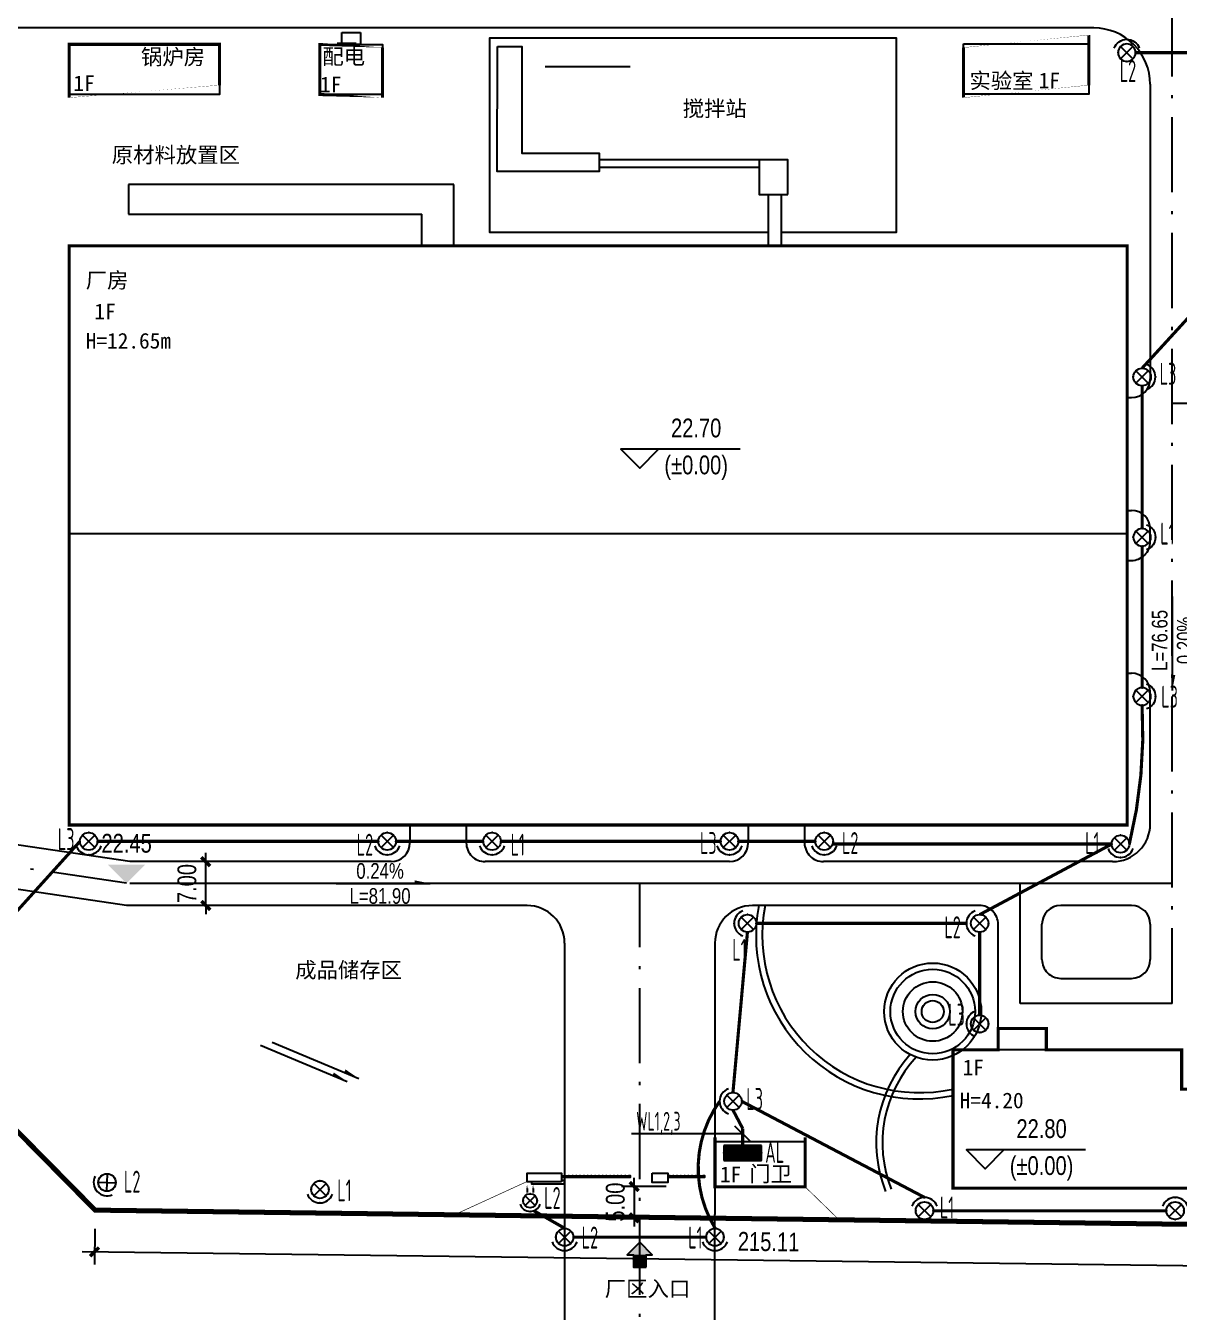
# Model space of a CAD drawing. Header units: millimetres. Extents: x 451834 to 908217, y 418823 to 838421.
# Drawn here: x 453327 to 453511.1, y 419272.1 to 419477.5 of the extents above; entities that cross this region are included whole.
import ezdxf
from ezdxf.enums import TextEntityAlignment as Align

# ---------------------------------------------------------------- set-up
doc = ezdxf.new("R2010")
doc.units = ezdxf.units.MM
doc.header["$LTSCALE"] = 1000
doc.linetypes.add('ACAD_ISO10W100', pattern=[18.5, 12, -3, 0.5, -3])
doc.linetypes.add('DASH', pattern=[0.35, 0.25, -0.1])
for name, color, linetype in [('CABLETRAY', 4, 'Continuous'), ('DIM', 3, 'Continuous'), ('DIM-照明', 3, 'Continuous'), ('EQUIP-照明', 3, 'Continuous'), ('EQUIP-箱柜', 3, 'Continuous'), ('RD-中线', 1, 'Continuous'), ('RD-侧石线', 7, 'Continuous'), ('TEL_TEXT', 7, 'Continuous'), ('TEXT_AREA', 3, 'Continuous'), ('TEXT_DOT', 1, 'Continuous'), ('WIN', 3, 'Continuous'), ('WINDOW', 4, 'Continuous'), ('WIRE-照明', 6, 'Continuous'), ('坡度', 21, 'Continuous'), ('拟选址地藉', 1, 'Continuous'), ('标高', 21, 'Continuous'), ('电气辅助', 6, 'Continuous')]:
    doc.layers.add(name, color=color, linetype=linetype)
doc.styles.add('-黑体', font='simhei_0.ttf')
doc.styles.add('_TCH_LABEL', font='COMPLEX', dxfattribs={"bigfont": 'GBCBIG'})
doc.styles.add('_TEL_DIM', font='tssdeng.shx', dxfattribs={"width": 0.7, "height": 3.5, "bigfont": 'HZTXT.shx'})
doc.styles.add('hz', font='atxt.shx', dxfattribs={"width": 0.8, "bigfont": ' ahztxt.shx'})
doc.styles.add('SIMPLEX', font='SIMPLEX.SHX')
doc.styles.get("Standard").update_dxf_attribs({"font": 'txt', "bigfont": 'gbcbig.shx'})
doc.styles.add('新宋体', font='NSimSun.ttf')
doc.linetypes.add('weiqiang', pattern='A,2,[55,mytools.shx,S=0.2,R=0,X=0,Y=0],0', length=2)
doc.dimstyles.get("Standard").update_dxf_attribs({"dimtxt": 20, "dimasz": 0.18, "dimexe": 0.18, "dimexo": 0.0625, "dimgap": 0.09, "dimtad": 0, "dimtih": 1, "dimtoh": 1, "dimdec": 0, "dimzin": 0, "dimdsep": 46, "dimtxsty": '-黑体', "dimcen": 0.09, "dimclrd": 1, "dimclre": 1, "dimclrt": 1, "dimadec": 0, "dimazin": 0, "dimtfac": 1, "dimtdec": 0, "dimtofl": 0, "dimtmove": 0, "dimatfit": 3, "dimfxl": 0, "dimtolj": 1, "dimtzin": 0, "dimarcsym": 0})

# ---------------------------------------------------------------- blocks, each defined once
blk = doc.blocks.new('$equip$00001172')
for p, q in [((0.2472401332815934, 0.2472401332815934), (-0.2472401332815934, -0.2472401332815934)), ((-0.2472401332815934, 0.2472401332815934), (0.2472401332815934, -0.2472401332815934))]:
    blk.add_line(p, q)
blk.add_circle((0, 0), 0.3496503496504898)
blk.add_arc((0, 0), 0.5320318141236726, 109.9831065219356, 250.0168934780644)
for p in [(-0.5320318141239113, 0), (0, 0.3496503496498917), (0.3496503496498917, 0), (0, -0.3496503496498917)]:
    blk.add_point(p)
at = {"style": '_TCH_LABEL', "flags": 9}
blk.add_attdef('A', (0, 0), '', height=2e-05, dxfattribs=at)
blk = doc.blocks.new('*X48')
at = {"color": 0}
for p, q in [((-250, 32.84271247461896), (-82.84271247461896, 200)), ((-250, 68.19805153394634), (-118.1980515339463, 200)), ((-250, 103.5533905932737), (-153.5533905932737, 200)), ((-250, 138.9087296526011), (-188.9087296526011, 200)), ((-250, 174.2640687119285), (-224.2640687119285, 200)), ((-247.4873734152916, 0), (-47.48737341529158, 200)), ((-212.1320343559642, 0), (-12.13203435596424, 200)), ((-176.7766952966369, 0), (23.22330470336314, 200)), ((-141.4213562373095, 0), (58.57864376269053, 200)), ((-106.0660171779821, 0), (93.93398282201788, 200)), ((-70.71067811865474, 0), (129.2893218813453, 200)), ((-35.35533905932737, 0), (164.6446609406726, 200)), ((0, 0), (200, 200)), ((35.35533905932737, 0), (235.3553390593274, 200)), ((70.71067811865474, 0), (250, 179.2893218813453)), ((106.0660171779821, 0), (250, 143.9339828220179)), ((141.4213562373095, 0), (250, 108.5786437626905)), ((176.7766952966369, 0), (250, 73.22330470336315)), ((212.1320343559642, 0), (250, 37.86796564403577)), ((247.4873734152916, 0), (250, 2.512626584708425))]:
    blk.add_line(p, q, dxfattribs=at)
blk = doc.blocks.new('$equip$00001421')
for p, q in [((0.75, 0.5999999999985448), (-0.75, 0.5999999999985448)), ((-0.75, 0.5999999999985448), (-0.75, 0)), ((0.75, 0), (0.75, 0.5999999999985448)), ((-0.75, 0), (0.75, 0))]:
    blk.add_line(p, q)
at = {"const_width": 0.6000000000000001}
blk.add_lwpolyline([(-0.75, 0.2999999999992724), (0.75, 0.2999999999992724)], dxfattribs=at)
for p in [(0, 0.5999999999985448), (-0.75, 0.2999999999992724), (0, 0), (0.75, 0.2999999999992724)]:
    blk.add_point(p)
at = {"xscale": 0.00300000000061118, "yscale": 0.00300000000061118, "zscale": 0.00300000000061118}
blk.add_blockref('*X48', (0, 0), dxfattribs=at)
at = {"style": '_TCH_LABEL', "flags": 9}
blk.add_attdef('A', (0, 0), '', height=2e-05, dxfattribs=at)
blk = doc.blocks.new('$EQUIP$00001182')
for p, q in [((0.2472401332815934, 0.2472401332815934), (-0.2472401332815934, -0.2472401332815934)), ((-0.2472401332815934, 0.2472401332815934), (0.2472401332815934, -0.2472401332815934)), ((0.5999999999985448, 0.1500000000014552), (0.4000000000014552, 0.1500000000014552)), ((0.5999999999985448, -0.1500000000014552), (0.4000000000014552, -0.1500000000014552))]:
    blk.add_line(p, q)
blk.add_circle((0, 0), 0.3496503496504898)
blk.add_arc((0, 0), 0.5320318141236726, 109.9831065219356, 250.0168934780644)
for p in [(-0.5320318141239113, 0), (0, 0.3496503496498917), (0.3496503496498917, 0), (0, -0.3496503496498917)]:
    blk.add_point(p)
for points in [[(0.5999999999985448, 0.1833333333343035), (0.5999999999985448, 0.1166666666649689), (0.7999999999992724, 0.1500000000014552)], [(0.5999999999985448, -0.1166666666649689), (0.5999999999985448, -0.1833333333343035), (0.7999999999992724, -0.1500000000014552)]]:
    blk.add_solid(points)
at = {"flags": 9}
blk.add_attdef('A', (0, 0), '', height=2e-05, dxfattribs=at)
blk = doc.blocks.new('_ArchTick')
at = {"color": 0, "linetype": 'ByBlock', "const_width": 0.4}
blk.add_lwpolyline([(-0.5, -0.5), (0.5, 0.5)], dxfattribs=at)
blk = doc.blocks.new('*D54')
at = {"layer": 'Defpoints', "color": 0, "transparency": 16777216}
for p in [(453432.2215315404, 419292.1697977615), (453424.1391713796, 419287.1693753484), (453432.2215315404, 419287.1693753484)]:
    blk.add_point(p, dxfattribs=at)
at = {"layer": 'DIM', "color": 83, "lineweight": -2, "transparency": 16777216}
for p, q in [((453424.1391713796, 419292.1697977615), (453424.1391713796, 419293.5697977616)), ((453429.2215315404, 419292.1697977615), (453422.1391713796, 419292.1697977615)), ((453424.1391713796, 419292.1697977615), (453424.1391713796, 419287.1693753484)), ((453429.2215315404, 419287.1693753484), (453422.1391713796, 419287.1693753484)), ((453424.1391713796, 419287.1693753484), (453424.1391713796, 419285.7693753484))]:
    blk.add_line(p, q, dxfattribs=at)
at = {"layer": 'DIM', "color": 83, "lineweight": -2, "transparency": 16777216, "xscale": 1.4, "yscale": 1.4, "zscale": 1.4}
for p, rotation in [((453424.1391713796, 419292.1697977615), 270), ((453424.1391713796, 419287.1693753484), 90)]:
    blk.add_blockref('_ArchTick', p, dxfattribs=dict(at, rotation=rotation))
at = {"layer": 'DIM', "color": 7, "transparency": 16777216, "insert": (453421.1391713795, 419289.6695865551), "char_height": 3, "attachment_point": 5, "rotation": 90, "style": 'hz'}
blk.add_mtext('\\A1;5.00', dxfattribs=at)
blk = doc.blocks.new('*D57')
at = {"layer": 'Defpoints', "color": 0, "transparency": 16777216}
for p in [(453355.76623796, 419344.0317282923), (453368.6946628545, 419344.0317282923), (453368.6946628547, 419337.0317282925)]:
    blk.add_point(p, dxfattribs=at)
at = {"layer": 'DIM', "color": 83, "lineweight": -2, "transparency": 16777216}
for p, q in [((453355.76623796, 419344.0317282923), (453355.76623796, 419345.4317282924)), ((453365.6946628545, 419344.0317282923), (453353.76623796, 419344.0317282923)), ((453355.76623796, 419337.0317282925), (453355.76623796, 419344.0317282923)), ((453365.6946628547, 419337.0317282925), (453353.76623796, 419337.0317282925)), ((453355.76623796, 419337.0317282925), (453355.76623796, 419335.6317282924))]:
    blk.add_line(p, q, dxfattribs=at)
at = {"layer": 'DIM', "color": 83, "lineweight": -2, "transparency": 16777216, "xscale": 1.4, "yscale": 1.4, "zscale": 1.4}
for p, rotation in [((453355.76623796, 419344.0317282923), 270), ((453355.76623796, 419337.0317282925), 90)]:
    blk.add_blockref('_ArchTick', p, dxfattribs=dict(at, rotation=rotation))
at = {"layer": 'DIM', "color": 7, "transparency": 16777216, "insert": (453352.7662379598, 419340.5317282925), "char_height": 3, "attachment_point": 5, "rotation": 90, "style": 'hz'}
blk.add_mtext('\\A1;7.00', dxfattribs=at)
blk = doc.blocks.new('*D62')
at = {"color": 83, "lineweight": -2, "transparency": 16777216}
for p, q in [((453338.0612684729, 419285.3931053495), (453337.9877059406, 419279.7339868328)), ((453555.1059516363, 419278.9118491207), (453336.013870572, 419281.7598135622)), ((453553.1536874393, 419282.5971322688), (453553.0801249069, 419276.9380137522))]:
    blk.add_line(p, q, dxfattribs=at)
at = {"layer": 'Defpoints', "color": 0, "transparency": 16777216}
for p in [(453338.1002619935, 419288.392851923), (453553.1926809599, 419285.5968788423), (453338.013701621, 419281.7338178818)]:
    blk.add_point(p, dxfattribs=at)
at = {"color": 83, "lineweight": -2, "transparency": 16777216, "xscale": 1.4, "yscale": 1.4, "zscale": 1.4}
for p, rotation in [((453338.013701621, 419281.7338178818), 179.2552576429395), ((453553.1061205873, 419278.9378448012), 359.2552576429395)]:
    blk.add_blockref('_ArchTick', p, dxfattribs=dict(at, rotation=rotation))
at = {"color": 7, "transparency": 16777216, "insert": (453445.5989046248, 419283.335577915), "char_height": 3, "attachment_point": 5, "rotation": 359.2552576429395, "style": 'hz'}
blk.add_mtext('\\A1;215.11', dxfattribs=at)
blk = doc.blocks.new('ARROW_01')
blk.add_lwpolyline([(0.7999999999999927, 0.1999999999999855), (0.4000000000000036, 0.1999999999999927), (0.4000000000000036, 0.4), (-3.637978807091716e-15, 0), (0.3999999999999964, -0.4000000000000073), (0.3999999999999927, -0.2), (0.7999999999999927, -0.2000000000000036)], close=True)
for points in [[(0.4000000000000036, 0.3999999999999964), (0, 0), (0.3999999999999964, -0.4000000000000036)], [(0.4000000000000146, 0.1999999999999891), (0.7999999999999927, 0.1999999999999818), (0.3999999999999928, -0.1999999999999964), (0.7999999999999927, -0.2)]]:
    blk.add_solid(points)
blk = doc.blocks.new('yadjzpd')
at = {"color": 0}
blk.add_line((0, 0), (1500, 0), dxfattribs=at)
blk.add_solid([(1250, 50), (1250, 0), (1500, 0)], dxfattribs=at)
at = {"color": 0, "style": 'hz', "width": 0.8}
for tag, p in [('坡度', (700, 200)), ('备注', (700, -200))]:
    blk.add_attdef(tag, text='', height=250, dxfattribs=at).set_placement(p, align=Align.MIDDLE_CENTER)
blk = doc.blocks.new('yadhdim2')
at = {"color": 0}
blk.add_solid([(-300, 300), (300, 300), (0, 0)], dxfattribs=at)
at = {"color": 0, "style": 'hz', "width": 0.8}
blk.add_attdef('室外标高', text='', height=300, dxfattribs=at).set_placement((0, 400), align=Align.BOTTOM_CENTER)
blk = doc.blocks.new('yadhdim1')
at = {"color": 0}
blk.add_lwpolyline([(1600, 300), (-300, 300), (0, 0), (300, 300)], dxfattribs=at)
at = {"color": 0, "style": 'hz', "width": 0.8}
blk.add_text('(%%P0.00)', height=300, dxfattribs=at).set_placement((900, 50), align=Align.MIDDLE_CENTER)
blk.add_attdef('室内标高', text='', height=300, dxfattribs=at).set_placement((900, 400), align=Align.BOTTOM_CENTER)

msp = doc.modelspace()

# ---------------------------------------------------------------- linework, layer by layer
for p, q in [((453497.5106172751, 419477.1340920784), (453293.4758018443, 419477.1340920782)), ((453506.5106172751, 419468.1340920784), (453506.5106172752, 419421.1175913038)), ((453418.5778714077, 419456.1185784226), (453444.0837777581, 419456.1185784226)), ((453418.5778272774, 419454.9185784236), (453444.0837336279, 419454.9185784236)), ((453395.3477734828, 419452.1579344727), (453343.4297203314, 419452.1579344727)), ((453343.4297203314, 419452.1579344727), (453343.4297203314, 419447.4079344705)), ((453395.3477734828, 419442.3575913038), (453395.3477734828, 419452.1579344727)), ((453445.5372385219, 419450.5677494633), (453445.5372385219, 419442.3575913039)), ((453447.6372385219, 419442.3575913039), (453447.6372385219, 419450.5676722358)), ((453343.4297203315, 419447.4079344706), (453390.2477734829, 419447.4079344705)), ((453390.2477734829, 419442.3575913038), (453390.2477734829, 419447.4079344705)), ((453502.7085080463, 419418.1175913038), (453503.5106172752, 419418.1175913038)), ((453502.7085080463, 419400.1175913038), (453503.5106172754, 419400.1175913038)), ((453502.7085080463, 419392.1175913038), (453503.5106172754, 419392.1175913038)), ((453502.7085080463, 419374.1175913038), (453503.5106172754, 419374.1175913038)), ((453343.6454855526, 419344.0317282924), (453285.227593017, 419352.6745065755)), ((453388.3385258995, 419349.8775913038), (453388.3385258995, 419347.0317282925)), ((453397.3385258995, 419349.8775913038), (453397.3385258995, 419347.0317282925)), ((453442.3385258995, 419349.8775913039), (453442.3385258995, 419347.0317282925)), ((453451.3385258995, 419349.8775913037), (453451.3385258995, 419347.0317282925)), ((453343.1304724293, 419337.0317282924), (453284.2031123159, 419345.7498810047)), ((453385.3385258995, 419344.0317282925), (453343.6454855526, 419344.0317282924)), ((453439.3385258995, 419344.0317282925), (453400.3385258995, 419344.0317282924)), ((453500.5106172755, 419344.0317282925), (453454.3385258995, 419344.0317282925)), ((453407.0378944558, 419337.0317282924), (453343.1304724293, 419337.0317282924)), ((453479.2300574734, 419337.0317282923), (453443.0378944556, 419337.0317282924)), ((453503.5106172755, 419337.0317282924), (453492.2300574734, 419337.0317282924)), ((453482.2300574733, 419317.3979841021), (453482.2300574734, 419334.0317282923)), ((453489.2300574733, 419328.3979841021), (453489.2300574734, 419334.0317282924)), ((453506.5106172755, 419334.0317282924), (453506.5106172755, 419328.3979841021)), ((453413.0378944558, 419331.0317282924), (453413.0378944559, 419237.1075913043)), ((453437.0378944556, 419331.0317282924), (453437.0378944556, 419287.7132479099)), ((453492.2300574733, 419325.3979841021), (453503.5106172755, 419325.3979841021)), ((453437.0378944559, 419237.1075913045), (453437.0378944556, 419287.7132479099))]:
    msp.add_line(p, q)
at = {"color": 4}
for p, q in [((453502.7085080463, 419396.3575913039), (453333.9685080464, 419396.3575913037)), ((453489.9300574733, 419313.9977365803), (453482.2300574733, 419313.9977365803))]:
    msp.add_line(p, q, dxfattribs=at)
at = {"color": 4, "linetype": 'weiqiang', "ltscale": 3, "const_width": 0.1}
for points in [[(453407.0373972182, 419292.9569282606), (453395.4677144638, 419287.6580919269), (453338.1002728615, 419288.39368786), (453308.2290931375, 419318.6772798811), (453308.4283700016, 419340.8877371238), (453267.3721229407, 419341.6279483025), (453269.9453534007, 419484.3575913035), (453552.8380368325, 419484.3575913041), (453552.8076274816, 419482.6712824506)], [(453550.1214162527, 419390.7871664084), (453551.1506734093, 419390.7871664084), (453549.2546911233, 419285.6480685292), (453456.8433568236, 419286.849317761), (453451.4378944556, 419292.1064478278)]]:
    msp.add_lwpolyline(points, dxfattribs=at)
at = {"color": 4, "const_width": 0.5}
for points in [[(453333.9685080462, 419474.5092484262), (453357.9685080463, 419474.5092484262), (453357.9685080462, 419466.5092484263), (453333.9685080464, 419466.5092484262)], [(453383.9685080459, 419466.5092484264), (453373.9685080462, 419466.5092484261), (453373.9685080462, 419474.5092484264), (453383.9685080461, 419474.5092484263)], [(453476.7078581006, 419474.5814054851), (453496.7085080462, 419474.581405485), (453496.7085080461, 419466.5814054855), (453476.7078581008, 419466.5814054853)], [(453502.8285437523, 419442.3575913041), (453333.9685080461, 419442.3575913041), (453333.9685080463, 419349.8775913042), (453502.8285437524, 419349.8775913042)]]:
    msp.add_lwpolyline(points, close=True, dxfattribs=at)
at = {"color": 4}
for points in [[(453333.9685080464, 419474.5092484262), (453357.9685080464, 419474.5092484262), (453357.9685080463, 419466.5092484263), (453333.9685080464, 419466.5092484263)], [(453383.9685080461, 419466.5092484264), (453373.9685080463, 419466.5092484264), (453373.9685080463, 419474.5092484262), (453383.9685080462, 419474.5092484262)], [(453476.7078581007, 419474.581405485), (453496.7085080463, 419474.581405485), (453496.7085080462, 419466.5814054851), (453476.7078581008, 419466.581405485)], [(453502.8285437523, 419442.3575913041), (453333.9685080463, 419442.3575913041), (453333.9685080463, 419349.8775913041), (453502.8285437523, 419349.8775913041)], [(453412.5373972183, 419292.9064478257), (453407.0373972182, 419292.9064478258), (453407.0373972182, 419294.3064478257), (453412.5373972183, 419294.3064478256)], [(453427.0378944557, 419294.3064478256), (453429.5378944557, 419294.3064478256), (453429.5378944557, 419292.8064478256), (453427.0378944557, 419292.8064478256)]]:
    msp.add_lwpolyline(points, close=True, dxfattribs=at)
for points in [[(453445.5372385219, 419444.4807881614), (453401.1033943836, 419444.4807881614), (453401.1033943836, 419475.5525259007), (453465.9771319544, 419475.5525259007), (453465.9771319544, 419444.4807881614), (453447.6372385219, 419444.4807881614)], [(453402.3073246372, 419474.1835208907), (453406.2323246402, 419474.1835208908), (453406.2316970923, 419457.1190324549), (453418.5779081825, 419457.1185784221), (453418.5778015351, 419454.2185784243), (453402.2962078804, 419454.219177181), (453402.3073246372, 419474.1835208907)]]:
    msp.add_lwpolyline(points)
msp.add_lwpolyline([(453448.6636890192, 419450.5676344881), (453448.6638912819, 419456.0676344841), (453444.0838912851, 419456.067802914), (453444.0836890221, 419450.5678029176)], close=True)
at = {"color": 4, "const_width": 0.5}
for points in [[(453475.0300574733, 419313.9977365803), (453475.0300574734, 419291.8977365803), (453519.3296641469, 419291.8977365803), (453519.3296641468, 419293.0977365804), (453547.8294331012, 419293.0977365804), (453547.8294331012, 419307.6977365805), (453511.5300574733, 419307.6977365805), (453511.5300574733, 419313.9977365803), (453489.9300574733, 419313.9977365803), (453489.9300574733, 419317.3979841022), (453482.2300574733, 419317.3979841021), (453482.2300574733, 419313.9977365803), (453475.0300574733, 419313.9977365803)], [(453451.4378944555, 419292.1064478278), (453451.4378944558, 419299.3064478278), (453437.0378944557, 419299.3064478277), (453437.0378944555, 419292.1064478278), (453451.4378944555, 419292.1064478278)]]:
    msp.add_lwpolyline(points, dxfattribs=at)
at = {"color": 4}
for points in [[(453475.0300574733, 419313.9977365803), (453475.0300574733, 419291.8977365803), (453519.3296641468, 419291.8977365803), (453519.3296641469, 419293.0977365803), (453547.8294331012, 419293.0977365803), (453547.8294331011, 419307.6977365803), (453511.5300574733, 419307.6977365803), (453511.5300574733, 419313.9977365803), (453489.9300574733, 419313.9977365803), (453489.9300574733, 419317.3979841021), (453482.2300574733, 419317.3979841021), (453482.2300574733, 419313.9977365803), (453475.0300574733, 419313.9977365803)], [(453475.0300574733, 419313.9977365803), (453475.0300574734, 419291.8977365803), (453519.3296641469, 419291.8977365803), (453519.3296641468, 419293.0977365804), (453547.8294331012, 419293.0977365804), (453547.8294331012, 419307.6977365805), (453511.5300574733, 419307.6977365805), (453511.5300574733, 419313.9977365803), (453489.9300574733, 419313.9977365803), (453489.9300574733, 419317.3979841022), (453482.2300574733, 419317.3979841021), (453482.2300574733, 419313.9977365803), (453475.0300574733, 419313.9977365803)], [(453451.4378944556, 419292.1064478278), (453451.4378944556, 419299.3064478277), (453437.0378944557, 419299.3064478277), (453437.0378944555, 419292.1064478277), (453451.4378944556, 419292.1064478278)], [(453407.7373972182, 419292.9064478258), (453407.7373972182, 419292.6064478258), (453412.0373972183, 419292.6064478258), (453413.0378944557, 419292.6064478258), (453413.0378944557, 419293.1064478256), (453412.5373972183, 419293.1064478256)]]:
    msp.add_lwpolyline(points, dxfattribs=at)
for radius in [7.749433945864439, 6.749433945864439, 4.749433945864439, 2.749433945864439, 1.749433945864439]:
    msp.add_circle((453471.7934341614, 419320.0954540713), radius)
for centre, radius, start, end in [((453497.5106172751, 419468.1340920784), 9, 5.94382058871902e-11, 90.00000000006513), ((453503.5106172752, 419421.1175913038), 3, 270, 0), ((453503.5106172754, 419397.1175913038), 3, 6.668478167343669e-10, 90), ((453503.5106172754, 419371.1175913038), 3, 2.768354794745845e-10, 90), ((453500.5106172755, 419350.0317282925), 6, 270.0000000000391, 1.620301776924774e-10), ((453385.3385258995, 419347.0317282925), 3, 270.0000000000651, 0), ((453400.3385258995, 419347.0317282924), 3, 179.9999999994292, 270.0000000000651), ((453439.3385258995, 419347.0317282925), 3, 270.0000000000782, 0), ((453454.3385258995, 419347.0317282925), 3, 180, 270.0000000000651), ((453407.0378944558, 419331.0317282924), 6, 6.676620387328215e-11, 90), ((453443.0378944556, 419331.0317282924), 6, 90, 180), ((453469.6538984426, 419332.2107006083), 26.06537650574135, 169.341254154525, 281.9030760634269), ((453469.6538984426, 419332.2107006083), 25.06537650574135, 168.9107333193949, 282.3853426504971), ((453479.2300574734, 419334.0317282923), 3, 359.9999999998299, 89.99999999990881), ((453492.2300574734, 419334.0317282924), 3, 90, 179.9999999997134), ((453503.5106172755, 419334.0317282924), 3, 0, 90), ((453492.2300574733, 419328.3979841021), 3, 179.9999999996132, 270), ((453503.5106172755, 419328.3979841021), 3, 270, 0), ((453483.8146823781, 419299.1405114884), 21.0454582792013, 137.9501226249704, 201.6614225779008), ((453483.8146823781, 419299.1405114884), 20.0454582792013, 137.0065689308294, 201.6614225779008)]:
    msp.add_arc(centre, radius, start, end)
at = {"ltscale": 5}
msp.add_arc((453503.5106172754, 419395.1175913038), 3, 270, 4.168816632087861e-10, dxfattribs=at)
at = {"layer": 'CABLETRAY'}
for p, q in [((453377.4685080462, 419476.4299642001), (453380.4685080462, 419476.4299642001)), ((453377.4685080462, 419474.5092484262), (453377.4685080462, 419476.4299642001)), ((453380.4685080462, 419476.4299642001), (453380.4685080462, 419474.5092484262)), ((453379.7546197091, 419474.6463853846), (453376.7546197091, 419474.6463853846)), ((453380.4685080462, 419474.5092484262), (453377.4685080462, 419474.5092484262))]:
    msp.add_line(p, q, dxfattribs=at)
at = {"layer": 'DIM-照明'}
msp.add_line((453442.7033373746, 419299.3492295308), (453440.2284636404, 419301.824103265), dxfattribs=at)
for points in [[(453432.3962270978, 419300.5866663979), (453423.7239194055, 419300.5866663979)], [(453441.4659005075, 419300.5866663979), (453432.3962270978, 419300.5866663979)]]:
    msp.add_lwpolyline(points, dxfattribs=at)
at = {"layer": 'RD-中线', "linetype": 'ACAD_ISO10W100', "ltscale": 0.001}
for p, q in [((453510.0106172756, 419321.3979841021), (453510.0106172751, 419480.6340920783)), ((453575.6304887012, 419417.1782860497), (453510.0106172753, 419417.1782860496)), ((453343.133245202, 419340.5694155071), (453272.9794735796, 419350.948487184)), ((453425.037894456, 419219.3575913044), (453425.0378944553, 419340.5317282924))]:
    msp.add_line(p, q, dxfattribs=at)
at = {"layer": 'RD-中线', "linetype": 'ACAD_ISO10W100', "ltscale": 0.1}
for p, q in [((453510.0106172756, 419340.5317282925), (453343.6454855526, 419340.5317282924)), ((453485.7300574734, 419321.3979841021), (453485.7300574734, 419340.5317282925)), ((453510.0106172757, 419321.3979841021), (453485.7300574734, 419321.3979841021))]:
    msp.add_line(p, q, dxfattribs=at)
at = {"layer": 'RD-侧石线', "ltscale": 5}
for p, q in [((453506.5106172754, 419395.1175913038), (453506.5106172754, 419397.1175913038)), ((453506.5106172755, 419350.0317282925), (453506.5106172754, 419371.1175913038))]:
    msp.add_line(p, q, dxfattribs=at)
at = {"layer": 'WIN'}
for points in [[(453413.0378944557, 419293.6377652431), (453413.1878944557, 419293.6377652431), (453413.1878944557, 419293.8777652431), (453413.0378944557, 419293.8777652431)], [(453413.6378944557, 419293.6377652431), (453413.7878944557, 419293.6377652431), (453413.7878944557, 419293.8777652431), (453413.6378944557, 419293.8777652431)], [(453414.2378944557, 419293.6377652431), (453414.3878944557, 419293.6377652431), (453414.3878944557, 419293.8777652431), (453414.2378944557, 419293.8777652431)], [(453414.8378944557, 419293.6377652431), (453414.9878944557, 419293.6377652431), (453414.9878944557, 419293.8777652431), (453414.8378944557, 419293.8777652431)], [(453415.4378944557, 419293.6377652431), (453415.5878944557, 419293.6377652431), (453415.5878944557, 419293.8777652431), (453415.4378944557, 419293.8777652431)], [(453416.0378944557, 419293.6377652431), (453416.1878944557, 419293.6377652431), (453416.1878944557, 419293.8777652431), (453416.0378944557, 419293.8777652431)], [(453416.6378944557, 419293.6377652431), (453416.7878944557, 419293.6377652431), (453416.7878944557, 419293.8777652431), (453416.6378944557, 419293.8777652431)], [(453417.2378944557, 419293.6377652431), (453417.3878944557, 419293.6377652431), (453417.3878944557, 419293.8777652431), (453417.2378944557, 419293.8777652431)], [(453417.8378944557, 419293.6377652431), (453417.9878944557, 419293.6377652431), (453417.9878944557, 419293.8777652431), (453417.8378944557, 419293.8777652431)], [(453418.4378944557, 419293.6377652431), (453418.5878944557, 419293.6377652431), (453418.5878944557, 419293.8777652431), (453418.4378944557, 419293.8777652431)], [(453419.0378944557, 419293.6377652431), (453419.1878944557, 419293.6377652431), (453419.1878944557, 419293.8777652431), (453419.0378944557, 419293.8777652431)], [(453419.6378944557, 419293.6377652431), (453419.7878944557, 419293.6377652431), (453419.7878944557, 419293.8777652431), (453419.6378944557, 419293.8777652431)], [(453420.2378944557, 419293.6377652431), (453420.3878944557, 419293.6377652431), (453420.3878944557, 419293.8777652431), (453420.2378944557, 419293.8777652431)], [(453420.8378944557, 419293.6377652431), (453420.9878944557, 419293.6377652431), (453420.9878944557, 419293.8777652431), (453420.8378944557, 419293.8777652431)], [(453421.4378944557, 419293.6377652431), (453421.5878944557, 419293.6377652431), (453421.5878944557, 419293.8777652431), (453421.4378944557, 419293.8777652431)], [(453422.0378944557, 419293.6377652431), (453422.1878944557, 419293.6377652431), (453422.1878944557, 419293.8777652431), (453422.0378944557, 419293.8777652431)], [(453422.6378944557, 419293.6377652431), (453422.7878944557, 419293.6377652431), (453422.7878944557, 419293.8777652431), (453422.6378944557, 419293.8777652431)], [(453423.2378944557, 419293.6377652431), (453423.5378944557, 419293.6377652431), (453423.5378944557, 419293.8777652431), (453423.2378944557, 419293.8777652431)], [(453429.7114708381, 419293.6377652431), (453429.8614708381, 419293.6377652431), (453429.8614708381, 419293.8777652431), (453429.7114708381, 419293.8777652431)], [(453430.311470838, 419293.6377652431), (453430.4614708381, 419293.6377652431), (453430.4614708381, 419293.8777652431), (453430.311470838, 419293.8777652431)], [(453430.9114708381, 419293.6377652431), (453431.061470838, 419293.6377652431), (453431.061470838, 419293.8777652431), (453430.9114708381, 419293.8777652431)], [(453431.511470838, 419293.6377652431), (453431.6614708381, 419293.6377652431), (453431.6614708381, 419293.8777652431), (453431.511470838, 419293.8777652431)], [(453432.1114708381, 419293.6377652431), (453432.261470838, 419293.6377652431), (453432.261470838, 419293.8777652431), (453432.1114708381, 419293.8777652431)], [(453432.7114708381, 419293.6377652431), (453432.8614708381, 419293.6377652431), (453432.8614708381, 419293.8777652431), (453432.7114708381, 419293.8777652431)], [(453433.311470838, 419293.6377652431), (453433.4614708381, 419293.6377652431), (453433.4614708381, 419293.8777652431), (453433.311470838, 419293.8777652431)], [(453433.9114708381, 419293.6377652431), (453434.061470838, 419293.6377652431), (453434.061470838, 419293.8777652431), (453433.9114708381, 419293.8777652431)], [(453434.511470838, 419293.6377652431), (453434.6614708381, 419293.6377652431), (453434.6614708381, 419293.8777652431), (453434.511470838, 419293.8777652431)], [(453435.1114708381, 419293.6377652431), (453435.4114708381, 419293.6377652431), (453435.4114708381, 419293.8777652431), (453435.1114708381, 419293.8777652431)]]:
    msp.add_lwpolyline(points, close=True, dxfattribs=at)
at = {"layer": 'WINDOW'}
for p, q in [((453412.5373972183, 419293.8777652431), (453423.2378944557, 419293.8777652431)), ((453412.5373972183, 419293.6377652431), (453423.2378944557, 419293.6377652431)), ((453429.5378944557, 419293.8777652431), (453435.1114708381, 419293.8777652431)), ((453429.5378944557, 419293.6377652431), (453435.1114708381, 419293.6377652431))]:
    msp.add_line(p, q, dxfattribs=at)
at = {"layer": 'WIRE-照明', "linetype": 'Continuous', "const_width": 0.5}
for points in [[(453515.8541374624, 419473.1885256065), (453504.1670970878, 419473.1885256065)], [(453505.2090606035, 419422.8109057396), (453519.3056531277, 419438.2234838029)], [(453505.2090606035, 419397.2170006195), (453505.2090606035, 419420.0137029423)], [(453505.2090606035, 419371.8047525957), (453505.2090606035, 419394.4197978222)], [(453335.6815725266, 419347.2646168663), (453312.5748436029, 419321.687139593)], [(453383.3262775344, 419347.2646168662), (453338.4787753238, 419347.2646168662)], [(453400.0624658539, 419347.2646168662), (453386.1234803316, 419347.2646168662)], [(453437.960194039, 419347.2646168662), (453402.8596686511, 419347.2646168662)], [(453453.0805042385, 419347.2646168662), (453440.7573968363, 419347.2646168662)], [(453455.8110907147, 419346.8381175987), (453455.7995628448, 419346.8381175987)], [(453500.3761795721, 419346.8381175987), (453455.8110907147, 419346.8381175987)], [(453479.289292547, 419335.5740347253), (453500.3761795721, 419346.8381175987)], [(453439.9060394947, 419307.1683936938), (453442.2199769632, 419332.776831928)], [(453443.6185783618, 419334.1754333266), (453477.1611652906, 419334.1754333266)], [(453477.1611652906, 419334.1754333266), (453477.1804252281, 419334.1754333266)], [(453479.289292547, 419332.776831928), (453479.289292547, 419319.5278831623)], [(453479.289292547, 419319.5278831623), (453479.289292547, 419319.4484606606)], [(453441.3046408934, 419305.7697922952), (453470.4838110345, 419290.425271318)], [(453441.4659005075, 419301.4127214773), (453439.9060394947, 419304.3711908965)], [(453441.4659005075, 419298.7255978666), (453441.4659005075, 419301.4127214773)], [(453413.0944469504, 419285.4671173782), (453408.1177228379, 419288.3068779768)], [(453471.8824124332, 419288.2971440615), (453509.0852096359, 419288.2971440615)], [(453435.639293057, 419284.0696597985), (453414.4364958545, 419284.0696597983)]]:
    msp.add_lwpolyline(points, dxfattribs=at)
for points in [[(453503.1733823693, 419346.8381175987, 0.07445557355865039), (453505.2090606035, 419369.0075497984)], [(453437.7779122383, 419305.7697922952, 0.3019728123776084), (453437.0855618425, 419285.4674486569)]]:
    msp.add_lwpolyline(points, format="xyb", dxfattribs=at)
at = {"layer": '拟选址地藉', "color": 1, "linetype": 'DASH', "ltscale": 0.01, "const_width": 0.8}
msp.add_lwpolyline([(453266.8843729589, 419484.3725236129), (453556.777219053, 419484.3725236132), (453553.1926809599, 419285.5968788423), (453338.1002728615, 419288.39368786), (453308.2290931375, 419318.6772798811), (453308.4285848863, 419340.8886883776), (453264.3112633719, 419341.6842597852)], close=True, dxfattribs=at)
at = {"layer": '拟选址地藉', "color": 5}
msp.add_lwpolyline([(453266.8843729589, 419484.3725236129), (453556.777219053, 419484.3725236132), (453553.1926809599, 419285.5968788423), (453338.1002728615, 419288.39368786), (453308.2290931375, 419318.6772798811), (453308.4285848863, 419340.8886883776), (453264.3112633719, 419341.6842597852)], close=True, dxfattribs=at)
at = {"layer": '电气辅助'}
msp.add_line((453409.9226216968, 419470.9809838946), (453423.4842170143, 419470.9809838946), dxfattribs=at)

# ---------------------------------------------------------------- block references
at = {"layer": 'EQUIP-照明'}
for name, p, xscale, yscale, zscale, rotation in [('$equip$00001172', (453502.7684956892, 419473.1885256065), -4, 4, 4, 90), ('$equip$00001172', (453505.2090606035, 419395.8183992208), 4, -4, 4, 180), ('$equip$00001172', (453505.2090606035, 419370.406151197), 4, -4, 4, 180), ('$equip$00001172', (453337.0801739252, 419347.2646168662), 4, 4, 4, 90), ('$equip$00001172', (453384.724878933, 419347.2646168662), 4, 4, 4, 90), ('$equip$00001172', (453401.4610672525, 419347.2646168662), 4, 4, 4, 90), ('$equip$00001172', (453439.3587954377, 419347.2646168662), 4, 4, 4, 90), ('$equip$00001172', (453454.4791056371, 419347.2646168662), 4, 4, 4, 90), ('$equip$00001172', (453501.7747809707, 419346.8381175987), 4, 4, 4, 90), ('$equip$00001172', (453339.997372559, 419292.8069789094), 4, 4, 4, 42.74517881885274), ('$equip$00001172', (453373.9911392049, 419291.6755711302), 4, 4, 4, 90), ('$EQUIP$00001182', (453407.5238419611, 419289.9024399157), 3.2, 3.2, 3.2, 90), ('$equip$00001172', (453470.4838110345, 419288.2971440615), 4, 4, 4, 270), ('$equip$00001172', (453510.4838110345, 419288.2971440615), 4, 4, 4, 270), ('$equip$00001172', (453413.0378944558, 419284.0696597983), 4, 4, 4, 90), ('$equip$00001172', (453437.0378944556, 419284.0696597985), 4, 4, 4, 90)]:
    msp.add_blockref(name, p, dxfattribs=dict(at, xscale=xscale, yscale=yscale, zscale=zscale, rotation=rotation))
at = {"layer": 'EQUIP-照明', "zscale": 4}
for p, xscale, yscale in [((453505.2090606035, 419421.412304341), -4, -4), ((453442.2199769632, 419334.1754333266), 4, 4), ((453479.289292547, 419334.1754333266), 4, 4), ((453479.289292547, 419318.1292817636), 4, 4), ((453439.9060394947, 419305.7697922952), 4, 4)]:
    msp.add_blockref('$equip$00001172', p, dxfattribs=dict(at, xscale=xscale, yscale=yscale))
at = {"layer": 'EQUIP-箱柜', "xscale": 4, "yscale": 4, "zscale": 4}
msp.add_blockref('$equip$00001421', (453441.4659005075, 419296.3255978666), dxfattribs=at)
at = {"layer": 'TEXT_DOT', "xscale": 5, "yscale": 5, "zscale": 5, "rotation": 270}
msp.add_blockref('ARROW_01', (453425.0378944555, 419283.2614978158), dxfattribs=at)
at = {"layer": '坡度'}
ref = msp.add_blockref('yadjzpd', (453510.0106172761, 419386.3550071714), dxfattribs=dict(at, xscale=0.01, yscale=0.01, zscale=0.01, rotation=270))
ref.add_attrib('坡度', '0.20%', dxfattribs={"layer": '0', "color": 0, "height": 2.5, "rotation": 450.0000000001741, "style": 'hz', "width": 0.8}).set_placement((453512.0106172761, 419379.3550071714), align=Align.MIDDLE_CENTER)
ref.add_attrib('备注', 'L=76.65', dxfattribs={"layer": '0', "color": 0, "height": 2.5, "rotation": 450.0000000001741, "style": 'hz', "width": 0.8}).set_placement((453508.0106172761, 419379.3550071714), align=Align.MIDDLE_CENTER)
at = {"layer": '坡度', "xscale": 0.009999999999961066, "yscale": 0.009999999999961066, "zscale": 0.009999999999961066, "rotation": 359.9736361950182}
msp.add_blockref('yadjzpd', (453376.5855706219, 419340.554022914), dxfattribs=at).add_auto_attribs({'坡度': '0.24%', '备注': 'L=81.90'})
at = {"layer": '坡度', "xscale": 0.00999999992920793, "yscale": 0.00999999992920793, "zscale": 0.00999999992920793, "rotation": 337.3383258448516}
for p in [(453364.4745318227, 419314.7196422321), (453366.3353107864, 419315.2053026421)]:
    msp.add_blockref('yadjzpd', p, dxfattribs=at)
at = {"layer": '标高'}
for name, p, xscale, yscale, zscale, values in [('yadhdim1', (453425.0378944546, 419406.8684738691), 0.009999999999990905, 0.009999999999990905, 0.009999999999990905, {'室内标高': '22.70'}), ('yadhdim2', (453343.1332452013, 419340.5694155075), 0.01000000000931323, 0.01000000000931323, 0.01000000000931323, {'室外标高': '22.45'}), ('yadhdim1', (453480.1676350862, 419295.006404202), 0.009999999999990905, 0.009999999999990905, 0.009999999999990905, {'室内标高': '22.80'})]:
    msp.add_blockref(name, p, dxfattribs=dict(at, xscale=xscale, yscale=yscale, zscale=zscale)).add_auto_attribs(values)

# ---------------------------------------------------------------- texts
at = {"style": 'SIMPLEX', "flags": 9}
for p in [(453418.0378944557, 419293.7577652431), (453429.9114708381, 419293.7577652431)]:
    msp.add_attdef('A', text='', height=0.001, dxfattribs=at).set_placement(p, align=Align.MIDDLE)
at = {"layer": 'DIM-照明', "color": 7, "style": '_TEL_DIM', "width": 0.5599999999999999}
msp.add_text('WL1,2,3', height=3, dxfattribs=at).set_placement((453424.4739194055, 419301.0866663979))
at = {"layer": 'TEL_TEXT', "style": '_TEL_DIM', "width": 0.5599999999999999}
for s, p in [('L2', (453501.6380591171, 419468.5084041193)), ('L3', (453508.0116863014, 419420.1663133478)), ('L1', (453508.1060717633, 419394.6502298684)), ('L3', (453508.2658829063, 419368.6191030106)), ('L3', (453332.1473327892, 419345.8742892834)), ('L2', (453379.848829567, 419344.9900297549)), ('L1', (453404.4143628381, 419344.9900297549)), ('L3', (453434.635251526, 419345.2562665023)), ('L2', (453457.3000862467, 419345.2562665023)), ('L1', (453496.1228017192, 419345.2562665023)), ('L2', (453473.6512575817, 419331.8085265754)), ('L1', (453439.7973142971, 419328.2016855061)), ('L3', (453474.2674373934, 419317.8416920165)), ('L3', (453442.0380773316, 419304.3980020336)), ('AL', (453445.0553044385, 419295.9385892717)), ('L2', (453342.7087092962, 419291.1920068412)), ('L1', (453376.7526246649, 419289.8017685758)), ('L2', (453409.7775204101, 419288.5900965399)), ('L1', (453472.933595693, 419287.0631155643)), ('L2', (453415.7586811022, 419282.26620839)), ('L1', (453432.7612398703, 419282.26620839))]:
    msp.add_text(s, height=3.5, dxfattribs=at).set_placement(p)
at = {"layer": 'TEXT_AREA', "style": '新宋体'}
for s, p in [('锅炉房', (453350.5378430453, 419472.5246999243)), ('配电', (453377.7801046572, 419472.5761432868)), ('1F', (453336.3398951209, 419468.3086277199)), ('1F', (453375.7140817943, 419468.1213432095)), ('搅拌站', (453437.0014002318, 419464.2599980036)), ('原材料放置区', (453350.9935177958, 419456.8621763458)), ('厂房', (453340.0163789269, 419436.8603863695)), ('1F', (453339.6879953125, 419431.8790381397)), ('H=12.65m', (453343.4124355752, 419427.1949572829)), ('成品储存区', (453378.5646594169, 419326.7331706245)), ('1F', (453478.2522318967, 419311.1661058333)), ('H=4.20', (453481.1992941449, 419305.9083101884)), ('门卫', (453445.9273207304, 419294.1942943329)), ('1F', (453439.5247233163, 419294.1009505674)), ('厂区入口', (453426.2706283816, 419275.8602556159))]:
    msp.add_text(s, height=2.5, dxfattribs=at).set_placement(p, align=Align.MIDDLE_CENTER)
for s, p in [('实验室', (453482.7739389112, 419468.7072029951)), ('1F', (453490.4057396877, 419468.7623299499))]:
    msp.add_text(s, height=2.5, rotation=359.7934417946093, dxfattribs=at).set_placement(p, align=Align.MIDDLE_CENTER)

# ---------------------------------------------------------------- dimensions: what is measured, and where the dimension line sits
dim = msp.add_aligned_dim(p1=(453553.1926809599, 419285.5968788423), p2=(453338.1002619935, 419288.392851923), distance=6.659596613928093, dimstyle='Standard', override={"dimtxt": 3, "dimasz": 1.4, "dimexe": 2, "dimexo": 3, "dimgap": 1.5, "dimtad": 1, "dimtih": 0, "dimtoh": 0, "dimdec": 2, "dimtxsty": 'hz', "dimblk1": 'ArchTick', "dimblk2": 'ArchTick', "dimsah": 1, "dimcen": 2, "dimdle": 2, "dimclrd": 83, "dimclre": 83, "dimclrt": 7, "dimtix": 1, "dimtofl": 1, "dimtmove": 2})
dim.commit()
dim.dimension.update_dxf_attribs({"geometry": '*D62', "text_midpoint": (453445.5989046248, 419283.335577915)})
at = {"layer": 'DIM'}
for p1, p2, distance, picture, middle in [((453368.6946628547, 419337.0317282925), (453368.6946628545, 419344.0317282923), 12.928424894460477, '*D57', (453352.7662379598, 419340.5317282925)), ((453432.2215315404, 419292.1697977615), (453432.2215315404, 419287.1693753484), -8.082360160769895, '*D54', (453421.1391713795, 419289.6695865551))]:
    dim = msp.add_aligned_dim(p1=p1, p2=p2, distance=distance, dimstyle='Standard', override={"dimtxt": 3, "dimasz": 1.4, "dimexe": 2, "dimexo": 3, "dimgap": 1.5, "dimtad": 1, "dimtih": 0, "dimtoh": 0, "dimdec": 2, "dimtxsty": 'hz', "dimblk1": 'ArchTick', "dimblk2": 'ArchTick', "dimsah": 1, "dimcen": 2, "dimdle": 2, "dimclrd": 83, "dimclre": 83, "dimclrt": 7, "dimtix": 1, "dimtofl": 1, "dimtmove": 2}, dxfattribs=at)
    dim.commit()
    dim.dimension.update_dxf_attribs({"geometry": picture, "text_midpoint": middle})

doc.saveas('drawing.dxf')
